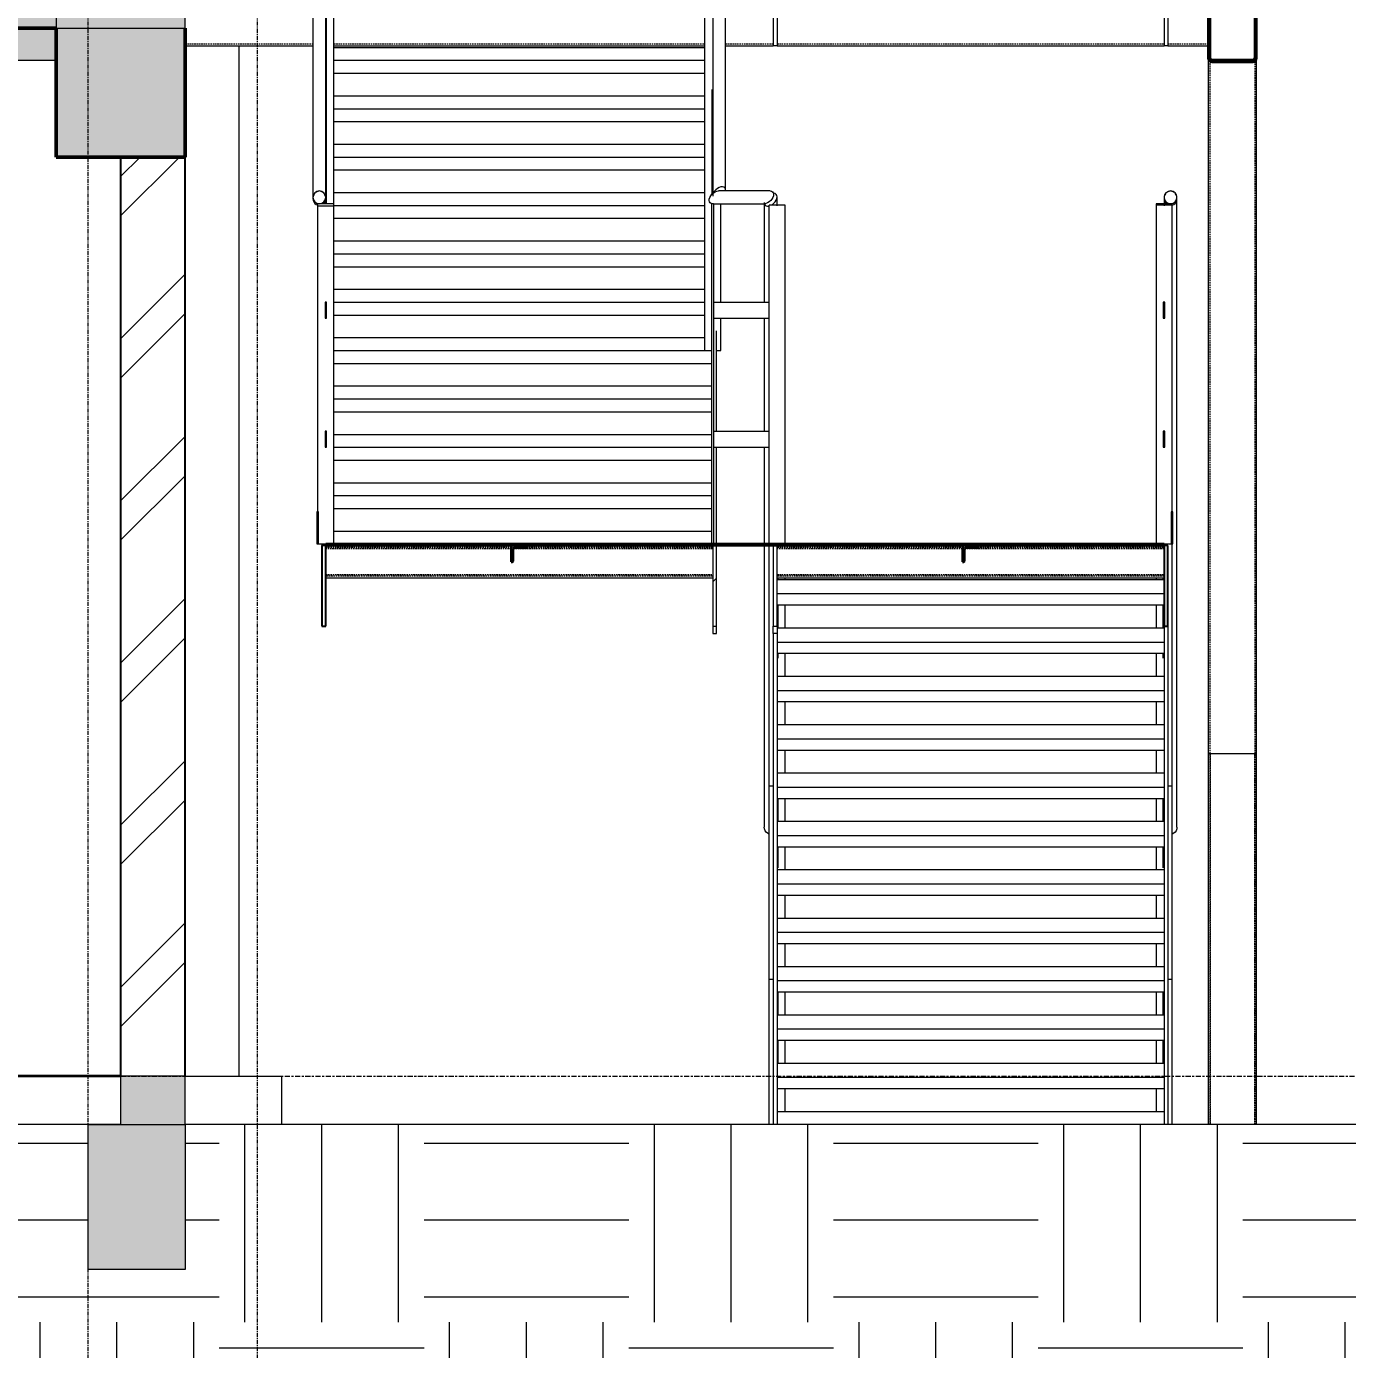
# Model space of a CAD drawing. Header units: millimetres. Extents: x -29259 to 87313, y -139821 to 46728.
# Drawn here: x 10415 to 14513, y -84750 to -80646 of the extents above; entities that cross this region are included whole.
import ezdxf

# ---------------------------------------------------------------- set-up
doc = ezdxf.new("R2010")
doc.units = ezdxf.units.MM
for name, pattern in [('Centre', [31.75, 6.35, -4.7625, 15.875, -4.7625]), ('Grid Line', [22.225, 12.7, -3.175, 3.175, -3.175]), ('Hidden', [7.14375, 4.7625, -2.38125])]:
    doc.linetypes.add(name, pattern=pattern)
for name, color, linetype, lineweight in [('A-ANNO-DIMS', 211, 'Continuous', 9), ('A-DETL-GENF', 92, 'Continuous', 9), ('A-DETL-THIN', 151, 'Continuous', 9), ('A-FLOR', 192, 'Continuous', 9), ('A-FLOR-HRAL', 11, 'Continuous', 9), ('A-FLOR-LEVL', 51, 'Continuous', 9), ('A-FLOR-PATT', 8, 'Continuous', 18), ('A-WALL', 113, 'Continuous', 18), ('A-WALL-PATT', 111, 'Continuous', 18), ('P-PIPE', 3, 'Continuous', 9), ('S-BEAM', 12, 'Continuous', 9), ('S-COLS', 52, 'Continuous', 18), ('S-FSTN', 2, 'Continuous', 9), ('S-GRID', 8, 'Continuous', 9), ('S-STRS', 31, 'Continuous', 9)]:
    doc.layers.add(name, color=color, linetype=linetype, lineweight=lineweight)
doc.styles.add('Century Gothic_1', font='GOTHIC.TTF', dxfattribs={"width": 0.8, "height": 250})
doc.dimstyles.new('Diagonal_-_2_5mm_Century_Gothic_1', dxfattribs={"dimscale": 304.8, "dimtxt": 261.042067, "dimasz": 0.984252, "dimexe": 0.787402, "dimexo": 0.492126, "dimgap": 0.574147, "dimtad": 1, "dimdec": 0, "dimzin": 0, "dimdsep": 46, "dimtxsty": 'Century Gothic_1', "dimblk1": 'OBLIQUE', "dimblk2": 'OBLIQUE', "dimsah": 1, "dimcen": 0.09, "dimdle": 0.787402, "dimazin": 0, "dimtfac": 1, "dimtdec": 4, "dimtix": 1, "dimtmove": 1, "dimatfit": 3, "dimfxl": 1, "dimtvp": 1, "dimtfill": 1, "dimtolj": 1, "dimtzin": 0, "dimarcsym": 2})
pattern_1 = [(45, (8690.73, 6935), (-251.447, 251.447), []), (45, (8690.73, 7316), (-251.447, 251.447), [])]

# ---------------------------------------------------------------- blocks, each defined once
blk = doc.blocks.new('RHS-Rectangular Hollow Section-Column - 300x150x6RHS-1471295-SECTION AA')
at = {"layer": 'S-COLS', "color": 250, "linetype": 'Hidden', "lineweight": 9}
for p, q in [((17479.6, 1000), (17479.6, -150)), ((17617.6, -150), (17617.6, 1000))]:
    blk.add_line(p, q, dxfattribs=at)
blk = doc.blocks.new('RHS-Rectangular Hollow Section-Column - 1451659-SECTION AA')
at = {"layer": 'S-COLS', "color": 250, "lineweight": 9}
for p, q in [((17473.6, 1000), (17473.6, -150)), ((17473.6, 1000), (17485.6, 1000)), ((17485.6, 1000), (17611.6, 1000)), ((17611.6, 1000), (17623.6, 1000)), ((17623.6, -150), (17623.6, 1000))]:
    blk.add_line(p, q, dxfattribs=at)
blk = doc.blocks.new('Roaster Building_ST_RVT2022_detached_rvt-1-SECTION AA')
at = {"layer": 'S-BEAM', "lineweight": 5}
for points in [[(14300, 2850), (14300, 3250), (13900, 3250), (13900, 2850), (14164.5, 2850)], [(14300, -600), (14300, -150), (14000, -150), (14000, -600), (14164.5, -600)]]:
    blk.add_hatch(color=256, dxfattribs=at).paths.add_polyline_path(points)
at = {"layer": 'A-FLOR', "color": 90, "lineweight": 35}
for p, q in [((13618.8, 3250), (13900, 3250)), ((14100, 0), (312, 0))]:
    blk.add_line(p, q, dxfattribs=at)
at = {"layer": 'A-FLOR', "color": 250}
blk.add_line((14000, -150), (14100, -150), dxfattribs=at)
at = {"layer": 'S-BEAM', "color": 90, "lineweight": 35}
for p, q in [((13900, 3250), (13900, 2850)), ((14300, 2850), (14300, 3250)), ((13900, 2850), (14300, 2850))]:
    blk.add_line(p, q, dxfattribs=at)
at = {"layer": 'S-BEAM', "color": 250}
for p, q in [((11680.5, 3150), (13900, 3150)), ((14100, -150), (14000, -150))]:
    blk.add_line(p, q, dxfattribs=at)
at = {"layer": 'S-STRS', "color": 253}
for p in [(14300, 0), (14600, -150)]:
    blk.add_line(p, (14600, 0), dxfattribs=at)
at = {"layer": 'S-COLS', "color": 250, "lineweight": 9}
for name in ['RHS-Rectangular Hollow Section-Column - 1451659-SECTION AA', 'RHS-Rectangular Hollow Section-Column - 300x150x6RHS-1471295-SECTION AA']:
    blk.add_blockref(name, (0, 0), dxfattribs=at)
blk = doc.blocks.new('RHS-Rectangular Hollow Section-Column - 300x150x6RHS-1532597-SECTION AA')
at = {"layer": 'S-COLS', "color": 250, "linetype": 'Hidden', "lineweight": 9}
for p, q in [((17479.6, -150), (17479.6, 3147.5)), ((17617.6, 3147.5), (17617.6, -150))]:
    blk.add_line(p, q, dxfattribs=at)
blk = doc.blocks.new('RHS-Rectangular Hollow Section-Column - 804093-SECTION AA')
at = {"layer": 'S-COLS', "color": 250, "lineweight": 9}
for p, q in [((17473.6, 3157), (17473.6, -150)), ((17623.6, -150), (17623.6, 3157))]:
    blk.add_line(p, q, dxfattribs=at)
blk = doc.blocks.new('RHS-Rectangular Hollow Section - 300x150x6RHS-V27-SECTION AA')
at = {"layer": 'S-BEAM'}
h = blk.add_hatch(dxfattribs=at)
h.set_pattern_fill('FP_1', color=256, style=0, pattern_type=2)
h.set_pattern_definition(pattern_1)
h.paths.add_polyline_path([(17485.6, 3145), (17611.6, 3145), (17620.1, 3148.5), (17623.6, 3157), (17623.6, 3433), (17620.1, 3441.5), (17611.6, 3445), (17485.6, 3445), (17477.1, 3441.5), (17473.6, 3433), (17473.6, 3157), (17477.1, 3148.5)])
h.paths.add_polyline_path([(17519.3, 3151), (17485.6, 3151), (17481.4, 3152.8), (17479.6, 3157), (17479.6, 3433), (17481.4, 3437.2), (17485.6, 3439), (17611.6, 3439), (17615.8, 3437.2), (17617.6, 3433), (17617.6, 3157), (17615.8, 3152.8), (17611.6, 3151)])
at = {"layer": 'S-BEAM', "color": 90, "lineweight": 35}
for p, q in [((17473.6, 3433), (17473.6, 3157)), ((17479.6, 3157), (17479.6, 3433)), ((17611.6, 3445), (17485.6, 3445)), ((17485.6, 3439), (17611.6, 3439)), ((17617.6, 3433), (17617.6, 3157)), ((17623.6, 3157), (17623.6, 3433)), ((17611.6, 3151), (17485.6, 3151)), ((17485.6, 3145), (17611.6, 3145))]:
    blk.add_line(p, q, dxfattribs=at)
for centre, radius, start, end in [((17485.6, 3433), 12, 90, 180), ((17485.6, 3433), 6, 90, 180), ((17611.6, 3433), 12, 0, 90), ((17611.6, 3433), 6, 0, 90), ((17485.6, 3157), 12, 180, 270), ((17485.6, 3157), 6, 180, 270), ((17611.6, 3157), 12, 270, 0), ((17611.6, 3157), 6, 270, 0)]:
    blk.add_arc(centre, radius, start, end, dxfattribs=at)
blk = doc.blocks.new('Family - 1465461-SECTION AA')
at = {"layer": 'S-FSTN'}
h = blk.add_hatch(dxfattribs=at)
h.set_pattern_fill('FP_1', color=256, style=0, pattern_type=2)
h.set_pattern_definition(pattern_1)
h.paths.add_polyline_path([(15948.6, 1395), (15948.6, 1645), (15936.6, 1645), (15936.6, 1395)])
at = {"layer": 'S-FSTN', "color": 250}
for p, q in [((15948.6, 1645), (15936.6, 1645)), ((15936.6, 1645), (15936.6, 1395)), ((15948.6, 1395), (15948.6, 1645)), ((15936.6, 1395), (15948.6, 1395))]:
    blk.add_line(p, q, dxfattribs=at)
blk = doc.blocks.new('Family - 1465462-SECTION AA')
at = {"layer": 'S-FSTN', "color": 250}
for p, q in [((16136.6, 1645), (16124.6, 1645)), ((16124.6, 1645), (16124.6, 1395)), ((16136.6, 1395), (16136.6, 1645)), ((16124.6, 1395), (16136.6, 1395))]:
    blk.add_line(p, q, dxfattribs=at)
blk = doc.blocks.new('SFC - ISMC100-1532368-SECTION AA')
at = {"layer": 'S-BEAM', "color": 250, "linetype": 'Hidden'}
for p, q in [((14736.6, 1639.7), (15311.6, 1639.7)), ((15311.6, 1634.9), (14736.6, 1634.9)), ((15936.6, 1634.9), (15318.4, 1634.9)), ((15359.3, 1639.7), (15936.6, 1639.7)), ((14736.6, 1555.1), (15936.6, 1555.1)), ((15936.6, 1550.3), (14736.6, 1550.3))]:
    blk.add_line(p, q, dxfattribs=at)
at = {"layer": 'S-BEAM', "color": 250}
blk.add_line((14736.6, 1545), (15936.6, 1545), dxfattribs=at)
blk = doc.blocks.new('SFC - ISMC100-1532369-SECTION AA')
at = {"layer": 'S-BEAM', "color": 250, "linetype": 'Hidden'}
for p, q in [((16136.6, 1639.7), (16711.6, 1639.7)), ((16711.6, 1634.9), (16136.6, 1634.9)), ((17336.6, 1634.9), (16718.4, 1634.9)), ((16759.3, 1639.7), (17336.6, 1639.7)), ((16136.6, 1555.1), (17336.6, 1555.1)), ((17336.6, 1550.3), (16136.6, 1550.3))]:
    blk.add_line(p, q, dxfattribs=at)
at = {"layer": 'S-BEAM', "color": 250}
blk.add_line((16136.6, 1545), (17336.6, 1545), dxfattribs=at)
blk = doc.blocks.new('ISA Equal Angle - ISA50x50x6-1505197-SECTION AA')
at = {"layer": 'S-BEAM', "color": 90, "lineweight": 35}
for p, q in [((15361.6, 1645), (15311.6, 1645)), ((15311.6, 1645), (15311.6, 1595)), ((15361.6, 1642), (15361.6, 1645)), ((15317.6, 1598), (15317.6, 1633)), ((15323.6, 1639), (15358.6, 1639)), ((15311.6, 1595), (15314.6, 1595))]:
    blk.add_line(p, q, dxfattribs=at)
for centre, radius, start, end in [((15358.6, 1642), 3, 270, 0), ((15323.6, 1633), 6, 90, 180), ((15314.6, 1598), 3, 270, 0)]:
    blk.add_arc(centre, radius, start, end, dxfattribs=at)
blk = doc.blocks.new('ISA Equal Angle - ISA50x50x6-V29-SECTION AA')
at = {"layer": 'S-BEAM', "color": 90, "lineweight": 35}
for p, q in [((16761.6, 1645), (16711.6, 1645)), ((16711.6, 1645), (16711.6, 1595)), ((16761.6, 1642), (16761.6, 1645)), ((16717.6, 1598), (16717.6, 1633)), ((16723.6, 1639), (16758.6, 1639)), ((16711.6, 1595), (16714.6, 1595))]:
    blk.add_line(p, q, dxfattribs=at)
for centre, radius, start, end in [((16758.6, 1642), 3, 270, 0), ((16723.6, 1633), 6, 90, 180), ((16714.6, 1598), 3, 270, 0)]:
    blk.add_arc(centre, radius, start, end, dxfattribs=at)
blk = doc.blocks.new('RHS-Rectangular Hollow Section - 250x150x6RHS-1528693-SECTION AA')
at = {"layer": 'S-BEAM', "color": 250}
for p, q in [((14310, 3445), (14300, 3445)), ((17473.6, 3445), (17352.6, 3445)), ((17473.6, 3445), (17473.6, 3433)), ((14300, 3195), (14696.6, 3195)), ((14761.6, 3195), (15911.6, 3195)), ((15976.6, 3195), (16124.6, 3195)), ((16136.6, 3195), (17336.6, 3195)), ((17348.6, 3195), (17473.6, 3195))]:
    blk.add_line(p, q, dxfattribs=at)
at = {"layer": 'S-BEAM', "color": 250, "linetype": 'Hidden'}
for p, q in [((14300, 3439), (14696.6, 3439)), ((14761.6, 3439), (15911.6, 3439)), ((15976.6, 3439), (16124.6, 3439)), ((16136.6, 3439), (17336.6, 3439)), ((17348.6, 3439), (17473.6, 3439)), ((14300, 3201), (14696.6, 3201)), ((14761.6, 3201), (15911.6, 3201)), ((15976.6, 3201), (16124.6, 3201)), ((16136.6, 3201), (17336.6, 3201)), ((17348.6, 3201), (17473.6, 3201))]:
    blk.add_line(p, q, dxfattribs=at)
blk = doc.blocks.new('Railing - MS FLAT 50x5mm-1534085-SECTION AA')
at = {"layer": 'A-FLOR-HRAL', "color": 253}
for p, q in [((15911.6, 4022.9), (15936.8, 4022.9)), ((15911.6, 4019.9), (15911.6, 4022.9)), ((15911.6, 4019.9), (15911.6, 3362)), ((15936.8, 4019.9), (15911.6, 4019.9))]:
    blk.add_line(p, q, dxfattribs=at)
blk = doc.blocks.new('Railing - MS FLAT 50x5mm-1534083-SECTION AA')
at = {"layer": 'A-FLOR-HRAL', "color": 253}
for p, q in [((15911.6, 3362), (15936.6, 3362)), ((15911.6, 3359), (15911.6, 3362)), ((15911.6, 3359), (15911.6, 2250)), ((15936.6, 3359), (15911.6, 3359)), ((15961.6, 2400), (15961.6, 2705)), ((15961.6, 2250), (15961.6, 2350)), ((15948.6, 2250), (15961.6, 2250))]:
    blk.add_line(p, q, dxfattribs=at)
blk = doc.blocks.new('Railing - MS FLAT 50x5mm-1534081-SECTION AA')
at = {"layer": 'A-FLOR-HRAL', "color": 253}
for p, q in [((16111.6, 900), (16111.6, 1645)), ((16161.6, 1540), (16161.6, 1545)), ((16161.6, 1390), (16161.6, 1460)), ((16161.6, 1240), (16161.6, 1310)), ((16161.6, 1090), (16161.6, 1160)), ((16161.6, 940), (16161.6, 1010)), ((16111.6, 900), (16124.6, 900))]:
    blk.add_line(p, q, dxfattribs=at)
blk = doc.blocks.new('Railing - MS FLAT 50x5mm-1534079-SECTION AA')
at = {"layer": 'A-FLOR-HRAL', "color": 253}
for p, q in [((16111.6, 300), (16111.6, 900)), ((16161.6, 790), (16161.6, 860)), ((16161.6, 640), (16161.6, 710)), ((16161.6, 490), (16161.6, 560)), ((16161.6, 340), (16161.6, 410)), ((16111.6, 300), (16124.6, 300))]:
    blk.add_line(p, q, dxfattribs=at)
blk = doc.blocks.new('Railing - MS FLAT 50x5mm-1533993-SECTION AA')
at = {"layer": 'A-FLOR-HRAL', "color": 253}
for p, q in [((15911.6, 4505), (15911.6, 4022.9)), ((15936.6, 4505), (15911.6, 4505))]:
    blk.add_line(p, q, dxfattribs=at)
blk = doc.blocks.new('Railing - MS FLAT 50x5mm-V31-SECTION AA')
at = {"layer": 'A-FLOR-HRAL', "color": 253}
for p, q in [((15939.6, 2705), (15933.6, 2705)), ((15933.6, 1650), (15933.6, 2705)), ((15939.6, 2705), (15939.6, 1650))]:
    blk.add_line(p, q, dxfattribs=at)
blk = doc.blocks.new('Railing - MS FLAT 50x5mm-1534076-SECTION AA')
at = {"layer": 'A-FLOR-HRAL', "color": 253}
for p, q in [((16111.6, 1650), (16111.6, 2701.2)), ((16161.6, 2701.2), (16111.6, 2701.2)), ((16161.6, 1650), (16161.6, 2701.2))]:
    blk.add_line(p, q, dxfattribs=at)
blk = doc.blocks.new('Railing - MS FLAT 50x5mm-V32-SECTION AA')
at = {"layer": 'A-FLOR-HRAL', "color": 253}
for p, q in [((16139.6, 4002.1), (16139.6, 4092.9)), ((16139.6, 3831.4), (16139.6, 3922.1)), ((16139.6, 3660.7), (16139.6, 3751.4)), ((16139.6, 3490), (16139.6, 3580.7))]:
    blk.add_line(p, q, dxfattribs=at)
blk = doc.blocks.new('Railing - MS FLAT 50x5mm-V33-SECTION AA')
at = {"layer": 'A-FLOR-HRAL', "color": 253}
for p, q in [((16111.6, -150), (16111.6, 300)), ((16161.6, 190), (16161.6, 260)), ((16161.6, 40), (16161.6, 110)), ((16161.6, -110), (16161.6, -40))]:
    blk.add_line(p, q, dxfattribs=at)
blk = doc.blocks.new('Railing - Railing-1515944-SECTION AA')
at = {"layer": 'A-FLOR-HRAL', "color": 253}
for p, q in [((15936.7, 4200), (15934.1, 4200)), ((15934.1, 4200), (15934.1, 4022.9)), ((15976.5, 4200), (16111.6, 4200)), ((16111.6, 4150), (15976.5, 4150)), ((15976.6, 3800), (16111.6, 3800)), ((16111.6, 3750), (15976.6, 3750)), ((15934.1, 3720.2), (15934.1, 3362)), ((15934.1, 3059.3), (15934.1, 2734.6)), ((15939.6, 2400), (16111.6, 2400)), ((15939.6, 2350), (16111.6, 2350)), ((15939.6, 2000), (16111.6, 2000)), ((15939.6, 1950), (16111.6, 1950)), ((16139.1, 1545), (16139.1, 1540)), ((16139.1, 1460), (16139.1, 1390)), ((16139.1, 1310), (16139.1, 1295.6)), ((16139.1, 860), (16139.1, 790)), ((16139.1, 710), (16139.1, 645.6)), ((16139.1, 260), (16139.1, 190)), ((16139.1, 110), (16139.1, 40))]:
    blk.add_line(p, q, dxfattribs=at)
for name in ['Railing - MS FLAT 50x5mm-1533993-SECTION AA', 'Railing - MS FLAT 50x5mm-V32-SECTION AA', 'Railing - MS FLAT 50x5mm-1534085-SECTION AA', 'Railing - MS FLAT 50x5mm-1534083-SECTION AA', 'Railing - MS FLAT 50x5mm-V31-SECTION AA', 'Railing - MS FLAT 50x5mm-1534076-SECTION AA', 'Railing - MS FLAT 50x5mm-1534081-SECTION AA', 'Railing - MS FLAT 50x5mm-1534079-SECTION AA', 'Railing - MS FLAT 50x5mm-V33-SECTION AA']:
    blk.add_blockref(name, (0, 0))
blk = doc.blocks.new('Top Rail Type - Top Rail_Internal_-1515961-SECTION AA')
at = {"layer": 'A-FLOR-HRAL', "color": 253}
for p, q in [((15936.6, 4525), (15936.6, 2728.7)), ((16097.3, 4545), (15956.6, 4545)), ((15976.6, 2746.6), (15976.6, 4525)), ((15976.6, 4505), (16111.6, 4505)), ((16114.4, 2745), (15954.4, 2745)), ((15976.5, 2744.9), (15976.6, 2746.6)), ((16096.6, 2708.7), (16096.6, 2400)), ((16136.6, 2698.3), (16136.6, 2726.6)), ((15939.6, 2705), (16096.5, 2705)), ((16096.6, 2350), (16096.6, 2000)), ((16096.6, 1950), (16096.6, 1650)), ((16096.6, 1645), (16096.6, 772))]:
    blk.add_line(p, q, dxfattribs=at)
at = {"layer": 'A-FLOR-HRAL', "color": 253, "flags": 128}
for points in [[(15976.6, 2746.6), (15975.9, 2750.9), (15973.9, 2754.3), (15970.7, 2756.6), (15966.6, 2757.6), (15961.8, 2757.2), (15956.6, 2755.5), (15951.4, 2752.6), (15946.6, 2748.7), (15942.5, 2744), (15939.6, 2739.5)], [(15936.5, 2705), (15932.2, 2705.7), (15928.7, 2707.7), (15926.4, 2710.9), (15925.5, 2715), (15925.8, 2719.8), (15927.5, 2725)], [(15927.5, 2725), (15930.5, 2730.2), (15934.4, 2735), (15939.1, 2739.1), (15944.2, 2742.3), (15949.4, 2744.3), (15954.4, 2745)], [(16123.3, 2725), (16120.4, 2719.8), (16116.4, 2715), (16111.7, 2710.9), (16106.6, 2707.7), (16101.4, 2705.7), (16096.5, 2705)], [(16114.4, 2745), (16118.7, 2744.3), (16122.1, 2742.3), (16124.4, 2739.1), (16125.4, 2735), (16125, 2730.2), (16123.3, 2725)], [(16120.1, 2701.6), (16121.8, 2702.7), (16126.6, 2706.6), (16130.7, 2711.3), (16133.9, 2716.4), (16135.9, 2721.6), (16136.6, 2726.6)], [(16136.6, 2726.6), (16135.9, 2730.9), (16133.9, 2734.3), (16130.7, 2736.6), (16126.6, 2737.6), (16124.9, 2737.6)], [(16097.3, 2704.4), (16099.3, 2700.9), (16102.5, 2698.7), (16106.6, 2697.7), (16111.4, 2698)], [(16111.4, 750.5), (16106.6, 752.7), (16102.5, 756.2), (16099.3, 760.9), (16097.3, 766.3), (16096.6, 772)]]:
    blk.add_lwpolyline(points, dxfattribs=at)
at = {"layer": 'A-FLOR-HRAL', "color": 253}
blk.add_open_spline([(15976.6, 4525), (15976.6, 4526.7), (15976.1, 4530.2), (15974.1, 4535.1), (15970.9, 4539.3), (15965.3, 4543.6), (15956.6, 4545.9), (15947.9, 4543.6), (15942.3, 4539.3), (15939.1, 4535.1), (15937.1, 4530.2), (15936.6, 4526.7), (15936.6, 4525)], degree=3, knots=[0, 0, 0, 0, 0.083333, 0.166667, 0.25, 0.333333, 0.5, 0.666667, 0.75, 0.833333, 0.916667, 1, 1, 1, 1], dxfattribs=at)
blk = doc.blocks.new('Railing - MS FLAT 50x5mm-1534088-SECTION AA')
at = {"layer": 'A-FLOR-HRAL', "color": 253}
for p, q in [((14736.6, 3601.2), (14761.6, 3601.2)), ((14761.6, 3598.2), (14736.6, 3598.2)), ((14761.6, 3601.2), (14761.6, 3598.2)), ((14761.6, 2705), (14761.6, 3598.2))]:
    blk.add_line(p, q, dxfattribs=at)
blk = doc.blocks.new('Railing - MS FLAT 50x5mm-V34-SECTION AA')
at = {"layer": 'A-FLOR-HRAL', "color": 253}
for p, q in [((14739.6, 4505), (14737.1, 4505)), ((14739.6, 3601.2), (14739.6, 4505))]:
    blk.add_line(p, q, dxfattribs=at)
blk = doc.blocks.new('Railing - MS FLAT 50x5mm-V35-SECTION AA')
at = {"layer": 'A-FLOR-HRAL', "color": 253}
for p, q in [((14711.6, 1750), (14711.6, 2698.2)), ((14761.6, 2698.2), (14711.6, 2698.2)), ((14761.6, 1650), (14761.6, 2698.2)), ((14714.1, 1650), (14736.6, 1650))]:
    blk.add_line(p, q, dxfattribs=at)
blk = doc.blocks.new('Railing - MS FLAT 50x5mm-V36-SECTION AA')
at = {"layer": 'A-FLOR-HRAL', "color": 253}
for p, q in [((14347, 3450), (14347, 4505)), ((14353, 4505), (14347, 4505)), ((14353, 3450), (14353, 4505)), ((14347, 3450), (14353, 3450))]:
    blk.add_line(p, q, dxfattribs=at)
blk = doc.blocks.new('Railing - Railing-1517779-SECTION AA')
at = {"layer": 'A-FLOR-HRAL', "color": 253}
for p, q in [((14353, 4200), (14696.7, 4200)), ((14739.1, 3601.2), (14739.1, 4187.5)), ((14696.7, 4150), (14353, 4150)), ((14353, 3800), (14696.6, 3800)), ((14696.6, 3750), (14353, 3750)), ((14739.1, 2705), (14739.1, 3298.5)), ((14734.1, 2711.4), (14734.1, 2705))]:
    blk.add_line(p, q, dxfattribs=at)
for name in ['Railing - MS FLAT 50x5mm-V36-SECTION AA', 'Railing - MS FLAT 50x5mm-V34-SECTION AA', 'Railing - MS FLAT 50x5mm-1534088-SECTION AA', 'Railing - MS FLAT 50x5mm-V35-SECTION AA']:
    blk.add_blockref(name, (0, 0))
blk = doc.blocks.new('Top Rail Type - Top Rail_Internal_-1517796-SECTION AA')
at = {"layer": 'A-FLOR-HRAL', "color": 253}
for p, q in [((14716.6, 4545), (14350, 4545)), ((14350, 4525), (14350, 4545)), ((14350, 4505), (14350, 4525)), ((14716.6, 4545), (14716.6, 4525)), ((14350, 4505), (14696.7, 4505)), ((14696.6, 4512), (14696.6, 2722)), ((14736.6, 2722), (14736.6, 4512)), ((14696.7, 2724.4), (14696.6, 2722)), ((14736.6, 2722), (14736.5, 2724.4))]:
    blk.add_line(p, q, dxfattribs=at)
at = {"layer": 'A-FLOR-HRAL', "color": 253, "flags": 128}
for points in [[(14716.6, 4534.4), (14721.8, 4533.6), (14726.6, 4531.4), (14730.7, 4527.9), (14733.9, 4523.2), (14735.9, 4517.8), (14736.6, 4512)], [(14696.6, 2722), (14697.3, 2716.3), (14699.3, 2710.9), (14702.5, 2706.2), (14706.6, 2702.7), (14711.4, 2700.5)], [(14701, 2736), (14699.3, 2733.2), (14697.3, 2727.8), (14697, 2726.2)], [(14714.4, 2744.3), (14711.4, 2743.6), (14706.6, 2741.4), (14705.3, 2740.5)], [(14727.9, 2740.5), (14726.6, 2741.4), (14721.8, 2743.6), (14718.8, 2744.3)], [(14729.4, 2704.9), (14730.7, 2706.2), (14733.9, 2710.9), (14735.9, 2716.3), (14736.6, 2722)], [(14736.2, 2726.2), (14735.9, 2727.8), (14733.9, 2733.2), (14732.2, 2736)]]:
    blk.add_lwpolyline(points, dxfattribs=at)
blk = doc.blocks.new('Family - 1528790-SECTION AA')
at = {"layer": 'S-FSTN', "color": 250}
for p, q in [((16124.6, 3445), (16136.6, 3445)), ((16124.6, 3445), (16124.6, 3195)), ((16136.6, 3445), (16136.6, 3195)), ((16136.6, 3195), (16124.6, 3195))]:
    blk.add_line(p, q, dxfattribs=at)
blk = doc.blocks.new('Family - 1528827-SECTION AA')
at = {"layer": 'S-FSTN', "color": 250}
for p, q in [((17336.6, 3445), (17348.6, 3445)), ((17336.6, 3445), (17336.6, 3195)), ((17348.6, 3445), (17348.6, 3195)), ((17348.6, 3195), (17336.6, 3195))]:
    blk.add_line(p, q, dxfattribs=at)
blk = doc.blocks.new('Railing - MS FLAT 50x5mm-1534092-SECTION AA')
at = {"layer": 'A-FLOR-HRAL', "color": 253}
for p, q in [((17361.6, 300), (17361.6, 900)), ((17311.6, 860), (17311.6, 790)), ((17311.6, 710), (17311.6, 640)), ((17311.6, 560), (17311.6, 490)), ((17311.6, 410), (17311.6, 340)), ((17348.6, 300), (17361.6, 300))]:
    blk.add_line(p, q, dxfattribs=at)
blk = doc.blocks.new('Railing - MS FLAT 50x5mm-1534090-SECTION AA')
at = {"layer": 'A-FLOR-HRAL', "color": 253}
for p, q in [((17361.6, 900), (17361.6, 1650)), ((17311.6, 1545), (17311.6, 1540)), ((17311.6, 1460), (17311.6, 1390)), ((17311.6, 1310), (17311.6, 1240)), ((17311.6, 1160), (17311.6, 1090)), ((17311.6, 1010), (17311.6, 940)), ((17348.6, 900), (17361.6, 900))]:
    blk.add_line(p, q, dxfattribs=at)
blk = doc.blocks.new('Railing - MS FLAT 50x5mm-V63-SECTION AA')
at = {"layer": 'A-FLOR-HRAL', "color": 253}
for p, q in [((17361.6, -150), (17361.6, 300)), ((17311.6, 260), (17311.6, 190)), ((17311.6, 110), (17311.6, 40)), ((17311.6, -40), (17311.6, -110))]:
    blk.add_line(p, q, dxfattribs=at)
blk = doc.blocks.new('Railing - MS FLAT 50x5mm-V64-SECTION AA')
at = {"layer": 'A-FLOR-HRAL', "color": 253}
for p, q in [((17311.6, 2701.2), (17311.6, 1650)), ((17361.6, 2701.2), (17311.6, 2701.2)), ((17361.6, 1750), (17361.6, 2701.2)), ((17336.6, 1650), (17359.1, 1650))]:
    blk.add_line(p, q, dxfattribs=at)
blk = doc.blocks.new('Railing - Railing-1535804-SECTION AA')
at = {"layer": 'A-FLOR-HRAL', "color": 253}
for p, q in [((17339.1, 1645), (17339.1, 1650)), ((17334.1, 1540), (17334.1, 1545)), ((17334.1, 1390), (17334.1, 1460)), ((17334.1, 1295.6), (17334.1, 1310)), ((17334.1, 790), (17334.1, 860)), ((17334.1, 645.6), (17334.1, 710)), ((17334.1, 190), (17334.1, 260)), ((17334.1, 40), (17334.1, 110))]:
    blk.add_line(p, q, dxfattribs=at)
for name in ['Railing - MS FLAT 50x5mm-V64-SECTION AA', 'Railing - MS FLAT 50x5mm-1534090-SECTION AA', 'Railing - MS FLAT 50x5mm-1534092-SECTION AA', 'Railing - MS FLAT 50x5mm-V63-SECTION AA']:
    blk.add_blockref(name, (0, 0))
blk = doc.blocks.new('Top Rail Type - Top Rail_Internal_-1535808-SECTION AA')
at = {"layer": 'A-FLOR-HRAL', "color": 253}
for p, q in [((17336.7, 2724.4), (17336.6, 2722)), ((17336.6, 2722), (17336.6, 2698.3)), ((17376.6, 2722), (17376.5, 2724.4)), ((17376.6, 772), (17376.6, 2722))]:
    blk.add_line(p, q, dxfattribs=at)
at = {"layer": 'A-FLOR-HRAL', "color": 253, "flags": 128}
for points in [[(17336.6, 2722), (17337.3, 2716.3), (17339.3, 2710.9), (17342.5, 2706.2), (17343.8, 2704.9)], [(17341, 2736), (17339.3, 2733.2), (17337.3, 2727.8), (17337, 2726.2)], [(17354.4, 2744.3), (17351.4, 2743.6), (17346.6, 2741.4), (17345.3, 2740.5)], [(17367.9, 2740.5), (17366.6, 2741.4), (17361.8, 2743.6), (17358.8, 2744.3)], [(17361.8, 2700.5), (17366.6, 2702.7), (17370.7, 2706.2), (17373.9, 2710.9), (17375.9, 2716.3), (17376.6, 2722)], [(17376.2, 2726.2), (17375.9, 2727.8), (17373.9, 2733.2), (17372.2, 2736)], [(17376.6, 772), (17375.9, 766.3), (17373.9, 760.9), (17370.7, 756.2), (17366.6, 752.7), (17361.8, 750.5)]]:
    blk.add_lwpolyline(points, dxfattribs=at)
blk = doc.blocks.new('Railing - MS FLAT 50x5mm-V65-SECTION AA')
at = {"layer": 'A-FLOR-HRAL', "color": 253}
for p, q in [((14711.6, 1750), (14711.6, 2705)), ((14761.6, 2705), (14711.6, 2705)), ((14761.6, 1650), (14761.6, 2705)), ((14714.1, 1650), (14736.6, 1650))]:
    blk.add_line(p, q, dxfattribs=at)
blk = doc.blocks.new('Railing - MS FLAT 50x5mm-V62-SECTION AA')
at = {"layer": 'A-FLOR-HRAL', "color": 253}
for p, q in [((17311.6, 6895), (17311.6, 5840)), ((17361.6, 6895), (17311.6, 6895)), ((17361.6, 5940), (17361.6, 6895)), ((17336.6, 5840), (17359.1, 5840))]:
    blk.add_line(p, q, dxfattribs=at)
blk = doc.blocks.new('Railing - Railing-1535953-SECTION AA')
at = {"layer": 'A-FLOR-HRAL'}
h = blk.add_hatch(dxfattribs=at)
h.set_pattern_fill('FP_1', color=256, style=0, pattern_type=2)
h.set_pattern_definition(pattern_1)
h.paths.add_polyline_path([(17339.1, 2350), (17339.1, 2400), (17334.1, 2400), (17334.1, 2350)])
at = {"layer": 'A-FLOR-HRAL', "color": 133, "lineweight": 18}
for p, q in [((14739.1, 2400), (14734.1, 2400)), ((14734.1, 2400), (14734.1, 2350)), ((14739.1, 2350), (14739.1, 2400)), ((17339.1, 2400), (17334.1, 2400)), ((17334.1, 2400), (17334.1, 2350)), ((17339.1, 2350), (17339.1, 2400)), ((14734.1, 2350), (14739.1, 2350)), ((17334.1, 2350), (17339.1, 2350)), ((14739.1, 2000), (14734.1, 2000)), ((14734.1, 2000), (14734.1, 1950)), ((14739.1, 1950), (14739.1, 2000)), ((17339.1, 2000), (17334.1, 2000)), ((17334.1, 2000), (17334.1, 1950)), ((17339.1, 1950), (17339.1, 2000)), ((14734.1, 1950), (14739.1, 1950)), ((17334.1, 1950), (17339.1, 1950)), ((14714.1, 1750), (14709.1, 1750)), ((14709.1, 1750), (14709.1, 1650)), ((14714.1, 1650), (14714.1, 1750)), ((17364.1, 1750), (17359.1, 1750)), ((17359.1, 1750), (17359.1, 1650)), ((17364.1, 1650), (17364.1, 1750)), ((14709.1, 1650), (14714.1, 1650)), ((17359.1, 1650), (17364.1, 1650))]:
    blk.add_line(p, q, dxfattribs=at)
for centre, start, end in [((14716.6, 2725), 0, 180), ((14716.6, 2725), 180, 0), ((17356.6, 2725), 0, 180), ((17356.6, 2725), 180, 0)]:
    blk.add_arc(centre, 20, start, end, dxfattribs=at)
for name, p in [('Railing - MS FLAT 50x5mm-V65-SECTION AA', (0, 0)), ('Railing - MS FLAT 50x5mm-V62-SECTION AA', (0, -4190))]:
    blk.add_blockref(name, p)
blk = doc.blocks.new('Top Rail Type - Top Rail_Internal_-1535957-SECTION AA')
at = {"layer": 'A-FLOR-HRAL', "color": 253}
for centre, start, end in [((14716.6, 2725), 0, 180), ((14716.6, 2725), 180, 0), ((17356.6, 2725), 0, 180), ((17356.6, 2725), 180, 0)]:
    blk.add_arc(centre, 20, start, end, dxfattribs=at)
blk = doc.blocks.new('Roaster Building_ST_RVT2022 _SST__rvt-1-SECTION AA')
at = {"layer": 'A-FLOR-PATT', "lineweight": 9}
h = blk.add_hatch(color=254, dxfattribs=at)
h.paths.add_polyline_path([(9877.7, 3250), (11781.2, 3250), (11781.2, 3450), (8789.6, 3450), (8789.6, 3250), (9784.5, 3250)])
h.paths.add_polyline_path([(5777.2, 3250), (6270, 3250), (6270, 3450), (5750, 3450), (5750, 3250)])
h.paths.add_polyline_path([(6600, 3250), (6812.2, 3250), (6812.2, 3450), (6600, 3450), (6600, 3315.1)])
h.paths.add_polyline_path([(13900, 3250), (13900, 3385), (14300, 3385), (14300, 3450), (13618.8, 3450), (13618.8, 3250), (13884.9, 3250)])
at = {"layer": 'S-BEAM', "lineweight": 5}
for color, points in [(50, [(11680.5, 3150), (13900, 3150), (13900, 3250), (11680.5, 3250)]), (9, [(14300, 2850), (14300, 3250), (13900, 3250), (13900, 2850), (14164.5, 2850)]), (9, [(14300, -600), (14300, -150), (14000, -150), (14000, -600), (14164.5, -600)])]:
    blk.add_hatch(color=color, dxfattribs=at).paths.add_polyline_path(points)
at = {"layer": 'A-FLOR', "color": 255, "lineweight": 50}
blk.add_line((13618.8, 3250), (13900, 3250), dxfattribs=at)
at = {"layer": 'A-FLOR', "color": 90, "lineweight": 35}
blk.add_line((14100, 0), (312, 0), dxfattribs=at)
at = {"layer": 'A-FLOR', "color": 250}
blk.add_line((14000, -150), (14100, -150), dxfattribs=at)
at = {"layer": 'S-BEAM', "color": 255, "lineweight": 50}
for p, q in [((13900, 3250), (13900, 2850)), ((14300, 2850), (14300, 3250)), ((13900, 2850), (14300, 2850))]:
    blk.add_line(p, q, dxfattribs=at)
at = {"layer": 'S-BEAM', "color": 7, "lineweight": 18}
for p, q in [((11680.5, 3150), (13900, 3150)), ((14100, -150), (14000, -150))]:
    blk.add_line(p, q, dxfattribs=at)
at = {"layer": 'S-STRS', "color": 253}
for p, q in [((14761.6, 3190), (15911.6, 3190)), ((14761.6, 3150), (15911.6, 3150)), ((14761.6, 3110), (15911.6, 3110)), ((14761.6, 3040), (15911.6, 3040)), ((14761.6, 3000), (15911.6, 3000)), ((14761.6, 2960), (15911.6, 2960)), ((14761.6, 2890), (15911.6, 2890)), ((14761.6, 2850), (15911.6, 2850)), ((14761.6, 2810), (15911.6, 2810)), ((14761.6, 2740), (15911.6, 2740)), ((14761.6, 2700), (15911.6, 2700)), ((14761.6, 2660), (15911.6, 2660)), ((14761.6, 2590), (15911.6, 2590)), ((14761.6, 2550), (15911.6, 2550)), ((14761.6, 2510), (15911.6, 2510)), ((14761.6, 2440), (15911.6, 2440)), ((14761.6, 2400), (15911.6, 2400)), ((14761.6, 2360), (15911.6, 2360)), ((15948.6, 2000), (15948.6, 2310.9)), ((14761.6, 2290), (15911.6, 2290)), ((14761.6, 2250), (15933.6, 2250)), ((14761.6, 2210), (15933.6, 2210)), ((14761.6, 2140), (15933.6, 2140)), ((14761.6, 2100), (15933.6, 2100)), ((14761.6, 2060), (15933.6, 2060)), ((14761.6, 1990), (15933.6, 1990)), ((14761.6, 1950), (15933.6, 1950)), ((15948.6, 1651.5), (15948.6, 1950)), ((14761.6, 1910), (15933.6, 1910)), ((14761.6, 1840), (15933.6, 1840)), ((14761.6, 1800), (15933.6, 1800)), ((14761.6, 1760), (15933.6, 1760)), ((14761.6, 1690), (15933.6, 1690)), ((14724.6, 1650), (14724.6, 1645)), ((15948.6, 1651.5), (15939.6, 1651.5)), ((15948.6, 1650), (15948.6, 1651.5)), ((16136.6, 1540), (17336.6, 1540)), ((17336.6, 1495), (16136.6, 1495)), ((17336.6, 1460), (16136.6, 1460)), ((15936.6, 1395), (15936.6, 1372)), ((15936.6, 1372), (15948.6, 1372)), ((15948.6, 1372), (15948.6, 1395)), ((16124.6, 1372), (16124.6, 1395)), ((16124.6, 1372), (16124.6, -150)), ((16136.6, 1372), (16124.6, 1372)), ((16136.6, 1395), (16136.6, 1372)), ((16136.6, 1390), (17336.6, 1390)), ((16136.6, 1372), (16136.6, -150)), ((17336.6, 1395), (17336.6, -150)), ((17348.6, 1395), (17348.6, -150)), ((17336.6, 1345), (16136.6, 1345)), ((17336.6, 1310), (16136.6, 1310)), ((16136.6, 1240), (17336.6, 1240)), ((17336.6, 1195), (16136.6, 1195)), ((17336.6, 1160), (16136.6, 1160)), ((16136.6, 1090), (17336.6, 1090)), ((17336.6, 1045), (16136.6, 1045)), ((17336.6, 1010), (16136.6, 1010)), ((16136.6, 940), (17336.6, 940)), ((17336.6, 895), (16136.6, 895)), ((17336.6, 860), (16136.6, 860)), ((16136.6, 790), (17336.6, 790)), ((17336.6, 745), (16136.6, 745)), ((17336.6, 710), (16136.6, 710)), ((16136.6, 640), (17336.6, 640)), ((17336.6, 595), (16136.6, 595)), ((17336.6, 560), (16136.6, 560)), ((16136.6, 490), (17336.6, 490)), ((17336.6, 445), (16136.6, 445)), ((17336.6, 410), (16136.6, 410)), ((16136.6, 340), (17336.6, 340)), ((17336.6, 295), (16136.6, 295)), ((17336.6, 260), (16136.6, 260)), ((16136.6, 190), (17336.6, 190)), ((17336.6, 145), (16136.6, 145)), ((17336.6, 110), (16136.6, 110)), ((16136.6, 40), (17336.6, 40)), ((17336.6, -5), (16136.6, -5)), ((17336.6, -40), (16136.6, -40)), ((16136.6, -110), (17336.6, -110))]:
    blk.add_line(p, q, dxfattribs=at)
at = {"layer": 'S-STRS', "color": 53, "lineweight": 25}
for p, q in [((14736.6, 1645), (14724.6, 1645)), ((14724.6, 1645), (14724.6, 1395)), ((17336.6, 1650), (14736.6, 1650)), ((14736.6, 1650), (14736.6, 1645)), ((14736.6, 1395), (14736.6, 1645)), ((14736.6, 1645), (17336.6, 1645)), ((17336.6, 1645), (17336.6, 1650)), ((17348.6, 1645), (17336.6, 1645)), ((17336.6, 1645), (17336.6, 1395)), ((17348.6, 1395), (17348.6, 1645)), ((14724.6, 1395), (14736.6, 1395)), ((17336.6, 1395), (17348.6, 1395))]:
    blk.add_line(p, q, dxfattribs=at)
at = {"layer": 'A-FLOR-HRAL', "color": 250, "lineweight": 9}
for name in ['Top Rail Type - Top Rail_Internal_-1517796-SECTION AA', 'Top Rail Type - Top Rail_Internal_-1515961-SECTION AA', 'Railing - Railing-1517779-SECTION AA', 'Railing - Railing-1515944-SECTION AA', 'Railing - Railing-1535953-SECTION AA', 'Top Rail Type - Top Rail_Internal_-1535957-SECTION AA', 'Top Rail Type - Top Rail_Internal_-1535808-SECTION AA', 'Railing - Railing-1535804-SECTION AA']:
    blk.add_blockref(name, (0, 0), dxfattribs=at)
at = {"layer": 'S-BEAM', "color": 250, "lineweight": 9}
for name in ['RHS-Rectangular Hollow Section - 250x150x6RHS-1528693-SECTION AA', 'RHS-Rectangular Hollow Section - 300x150x6RHS-V27-SECTION AA', 'ISA Equal Angle - ISA50x50x6-1505197-SECTION AA', 'ISA Equal Angle - ISA50x50x6-V29-SECTION AA', 'SFC - ISMC100-1532368-SECTION AA', 'SFC - ISMC100-1532369-SECTION AA']:
    blk.add_blockref(name, (0, 0), dxfattribs=at)
at = {"layer": 'S-COLS', "color": 250, "lineweight": 9}
for name in ['RHS-Rectangular Hollow Section-Column - 804093-SECTION AA', 'RHS-Rectangular Hollow Section-Column - 300x150x6RHS-1532597-SECTION AA']:
    blk.add_blockref(name, (0, 0), dxfattribs=at)
at = {"layer": 'S-FSTN', "color": 250, "lineweight": 9}
for name in ['Family - 1528790-SECTION AA', 'Family - 1528827-SECTION AA', 'Family - 1465461-SECTION AA', 'Family - 1465462-SECTION AA']:
    blk.add_blockref(name, (0, 0), dxfattribs=at)
blk = doc.blocks.new('_Oblique')
at = {"color": 0, "linetype": 'ByBlock', "lineweight": -2}
blk.add_line((-0.5, -0.5), (0.5, 0.5), dxfattribs=at)
blk = doc.blocks.new('*D828')
at = {"layer": 'A-ANNO-DIMS', "color": 0, "lineweight": -2, "transparency": 16777216}
for p, q in [((10224.6, -77811.5), (10224.6, -78715.1)), ((9976.1, -78051.5), (10464.6, -78051.5)), ((10224.6, -80691.5), (10224.6, -79665.1)), ((10286.7, -80451.5), (9984.6, -80451.5))]:
    blk.add_line(p, q, dxfattribs=at)
at = {"layer": 'Defpoints', "color": 0, "transparency": 16777216}
for p in [(9826.1, -78051.5), (10224.6, -80451.5), (10436.7, -80451.5)]:
    blk.add_point(p, dxfattribs=at)
at = {"layer": 'A-ANNO-DIMS', "color": 0, "lineweight": -2, "transparency": 16777216, "xscale": 299.9999999999999, "yscale": 299.9999999999999, "zscale": 299.9999999999999}
for p, rotation in [((10224.6, -78051.5), 90), ((10224.6, -80451.5), 270)]:
    blk.add_blockref('_Oblique', p, dxfattribs=dict(at, rotation=rotation))
at = {"layer": 'A-ANNO-DIMS', "color": 0, "transparency": 16777216, "insert": (9913.1, -79558.1), "char_height": 250, "width": 735.89, "attachment_point": 1, "rotation": 90, "line_spacing_factor": 0.984502, "style": 'Century Gothic_1', "bg_fill": 3, "box_fill_scale": 1.1, "bg_fill_color": 256, "bg_fill_true_color": 13158600, "bg_fill_transparency": 0}
blk.add_mtext('\\A1;2400', dxfattribs=at)

msp = doc.modelspace()

# ---------------------------------------------------------------- hatches: boundary and pattern name
at = {"layer": 'A-DETL-GENF'}
h = msp.add_hatch(color=254, dxfattribs=at)
h.paths.add_polyline_path([(10771.5, -84051.5), (10907.1, -84051.5), (10907.1, -83901.5), (10707.1, -83901.5), (10707.1, -84051.5)])
h.paths.add_polyline_path([(10585.2, -80651.5), (10907.1, -80651.5), (10907.1, -80516.5), (10507.1, -80516.5), (10507.1, -80651.5)])
h = msp.add_hatch(dxfattribs=at)
h.set_pattern_fill('FP_6', color=55, style=0, pattern_type=2)
h.set_pattern_definition([(0, (5297.8, -76966.47), (635, 635), [635, -635]), (0, (5297.8, -76728.34), (635, 635), [635, -635]), (0, (5297.8, -76490.2), (635, 635), [635, -635]), (90, (5377.2, -76410.84), (-635, 635), [635, -635]), (90, (5615.3, -76410.84), (-635, 635), [635, -635]), (90, (5853.45, -76410.84), (-635, 635), [635, -635])])
h.paths.add_polyline_path([(13753.7, -85185.9), (17393.9, -85185.9), (17393.9, -84501.5), (15556.4, -84501.5), (15556.4, -84651.5), (15256.4, -84651.5), (15256.4, -84051.5), (10907.1, -84051.5), (10907.1, -84501.5), (10607.1, -84501.5), (10607.1, -84051.5), (-3092.9, -84051.5), (-3092.9, -84501.5), (-3492.9, -84501.5), (-3492.9, -84101.5), (-6205.4, -84101.5), (-6205.4, -85185.9), (13008.1, -85185.9)])
h.paths.add_polyline_path([(2570.7, -84626.5), (2457.1, -84626.5), (2457.1, -84176.5), (2757.1, -84176.5), (2757.1, -84626.5)])
at = {"layer": 'A-WALL-PATT', "lineweight": 9}
h = msp.add_hatch(dxfattribs=at)
h.set_pattern_fill('FP_1', color=256, style=0, pattern_type=2)
h.set_pattern_definition([(45, (5297.82, -76966.47), (-251.447, 251.447), []), (45, (5297.82, -76585.47), (-251.447, 251.447), [])])
h.paths.add_polyline_path([(10771.5, -83901.5), (10907.1, -83901.5), (10907.1, -81051.5), (10707.1, -81051.5), (10707.1, -83901.5)])

# ---------------------------------------------------------------- linework, layer by layer
at = {"layer": 'A-DETL-THIN'}
for p, q in [((10507.1, -80516.5), (10507.1, -80651.5)), ((10907.1, -80651.5), (10907.1, -80516.5)), ((10507.1, -80651.5), (10907.1, -80651.5)), ((10907.1, -83901.5), (10707.1, -83901.5)), ((10707.1, -83901.5), (10707.1, -84051.5)), ((10907.1, -84051.5), (10907.1, -83901.5)), ((10607.1, -84051.5), (-3092.9, -84051.5)), ((10607.1, -84501.5), (10607.1, -84051.5)), ((10707.1, -84051.5), (10907.1, -84051.5)), ((15256.4, -84051.5), (10907.1, -84051.5)), ((10907.1, -84051.5), (10907.1, -84501.5)), ((10907.1, -84501.5), (10607.1, -84501.5))]:
    msp.add_line(p, q, dxfattribs=at)
at = {"layer": 'A-FLOR-LEVL', "linetype": 'Centre'}
msp.add_line((-6606.3, -83901.5), (18373.6, -83901.5), dxfattribs=at)
at = {"layer": 'A-WALL', "lineweight": 25}
for p, q in [((10707.1, -81051.5), (10707.1, -83901.5)), ((10907.1, -81051.5), (10707.1, -81051.5)), ((10907.1, -83901.5), (10907.1, -81051.5))]:
    msp.add_line(p, q, dxfattribs=at)
at = {"layer": 'P-PIPE'}
msp.add_line((11075.4, -83901.5), (11075.4, -80706.5), dxfattribs=at)
at = {"layer": 'S-GRID', "linetype": 'Grid Line'}
for p, q in [((10607.1, -86911), (10607.1, -58142.7)), ((11131.7, -86911), (11131.7, -59412.7))]:
    msp.add_line(p, q, dxfattribs=at)

# ---------------------------------------------------------------- block references
at = {"lineweight": 5}
for name in ['Roaster Building_ST_RVT2022 _SST__rvt-1-SECTION AA', 'Roaster Building_ST_RVT2022_detached_rvt-1-SECTION AA']:
    msp.add_blockref(name, (-3392.9, -83901.5), dxfattribs=at)

# ---------------------------------------------------------------- next in the draw order: dimensions: what is measured, and where the dimension line sits
at = {"layer": 'A-ANNO-DIMS'}
dim = msp.add_linear_dim(base=(10224.6, -80451.5), p1=(9826.1, -78051.5), p2=(10436.7, -80451.5), angle=90, dimstyle='Diagonal_-_2_5mm_Century_Gothic_1', override={"dimpost": '<>', "dimfxl": 2476.447937}, dxfattribs=at)
dim.commit()
dim.dimension.update_dxf_attribs({"geometry": '*D828', "text_midpoint": (10079.8, -79190.1), "dimtype": 160, "text_rotation": 90})

doc.saveas('drawing.dxf')
